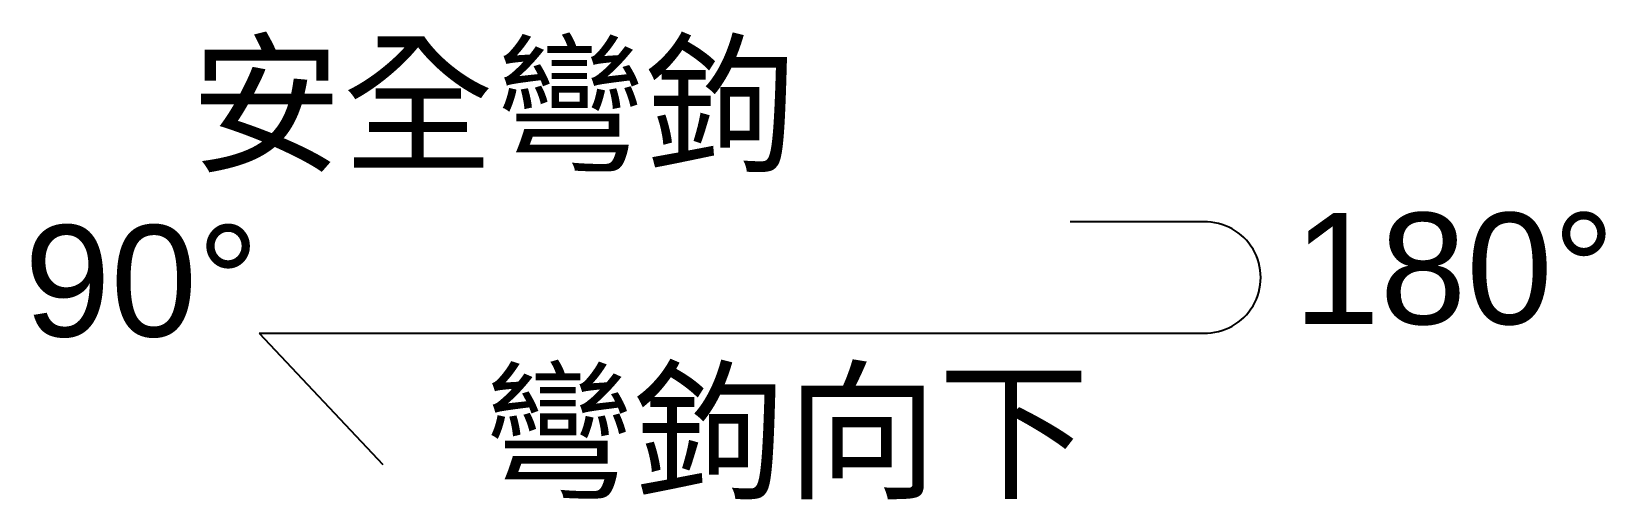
# Model space of a CAD drawing. Header units: millimetres. Extents: x 2568 to 2709, y 1555 to 1597.
import ezdxf

# ---------------------------------------------------------------- set-up
doc = ezdxf.new("R2010")
doc.units = ezdxf.units.MM
doc.styles.get("Standard").update_dxf_attribs({"font": 'arial.ttf'})

msp = doc.modelspace()

# ---------------------------------------------------------------- linework, layer by layer
msp.add_line((2588.23, 1569.94), (2599.32, 1558.15))
msp.add_lwpolyline([(2588.23, 1569.94), (2673.1, 1569.94, 1.025901), (2673.1, 1579.94), (2661.1, 1579.94)], format="xyb")

# ---------------------------------------------------------------- texts
for s, p in [('安全彎鉤', (2582.05, 1585.51)), ('180%%D', (2681.17, 1570.75)), ('90%%D', (2567.1, 1569.64)), ('彎鉤向下', (2608.3, 1556.11))]:
    msp.add_text(s, height=10).set_placement(p)

doc.saveas('drawing.dxf')
